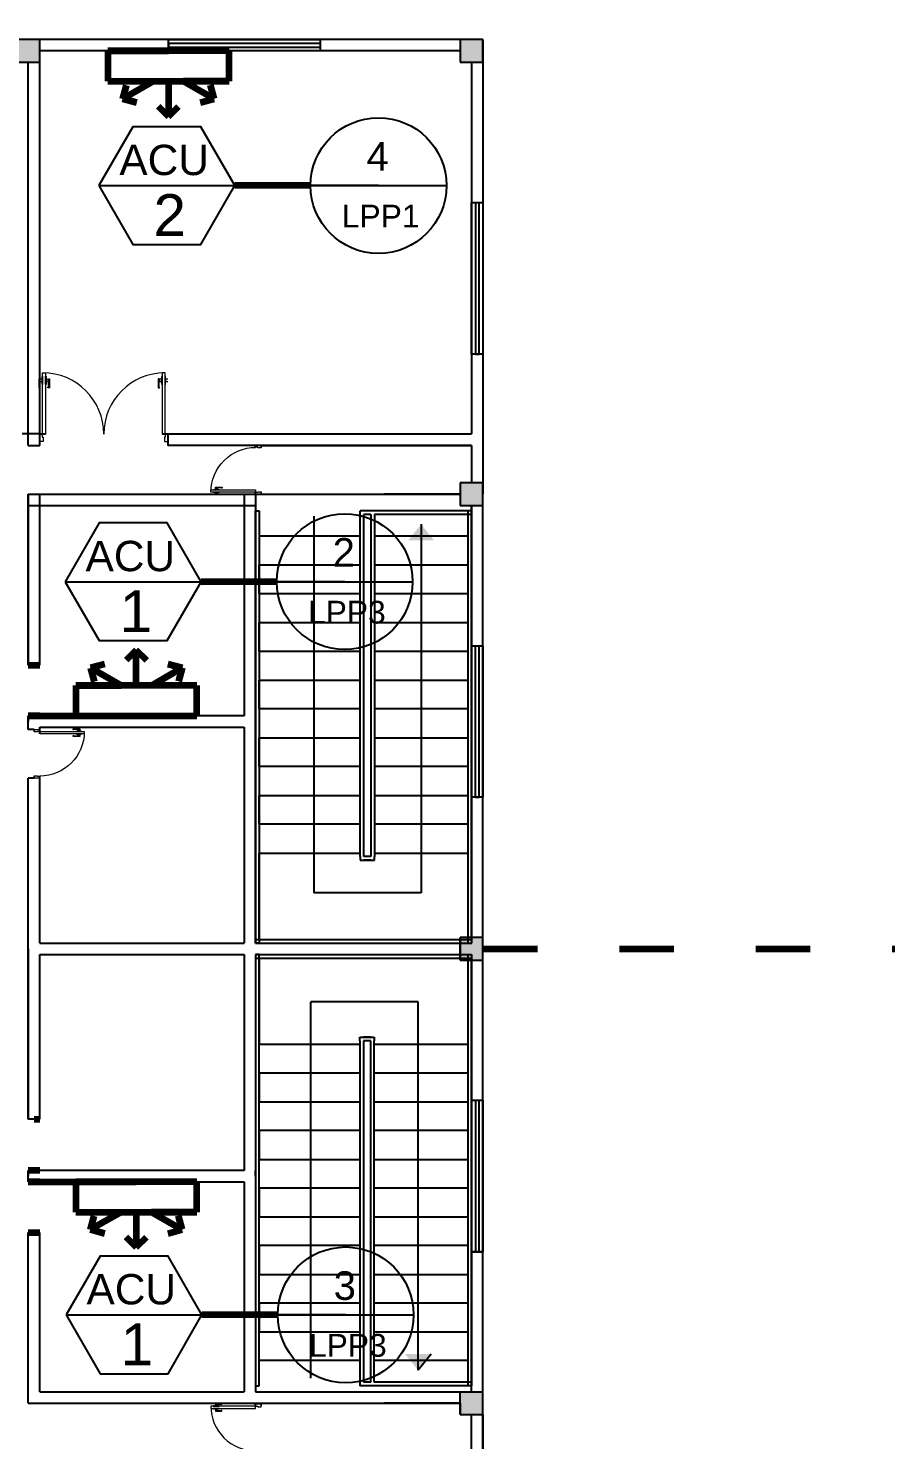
# Model space of a CAD drawing. Header units: millimetres. Extents: x 3339 to 2017737, y 4955 to 2748989.
# Drawn here: x 1593843 to 1605160, y 1679668 to 1698299 of the extents above; entities that cross this region are included whole.
import ezdxf

# ---------------------------------------------------------------- set-up
doc = ezdxf.new("R2010")
doc.units = ezdxf.units.MM
doc.header["$LTSCALE"] = 30
doc.linetypes.add('ACAD_ISO03W100', pattern=[30, 12, -18])
for name, color, linetype, lineweight in [('A-DETL-GENF', 92, 'Continuous', 13), ('A-DOOR', 31, 'Continuous', 13), ('T-WAL', 4, 'Continuous', 5)]:
    doc.layers.add(name, color=color, linetype=linetype, lineweight=lineweight)
doc.styles.get("Standard").update_dxf_attribs({"font": 'arial.ttf'})

# ---------------------------------------------------------------- blocks, each defined once
blk = doc.blocks.new('D4')
at = {"layer": 'A-DETL-GENF'}
for p, q in [((-1072, -29), (-1072, -112)), ((-1052, -29), (-1072, -29)), ((-1060, -41), (-1072, -30)), ((-1072, -112), (-1060, -112)), ((-1059, -112), (-1072, -112)), ((-1072, -112), (-1072, -150)), ((-1072, -150), (-1059, -150)), ((-1060, -112), (-1060, -41)), ((-1060, -41), (-1052, -41)), ((-1059, -150), (-1059, -112)), ((-1059, -115), (-1059, -147)), ((-1027, -115), (-1059, -115)), ((-1059, -147), (-1027, -147)), ((-1052, -41), (-1052, -29)), ((-1021, -74), (-1027, -80)), ((-1027, -80), (-1027, -182)), ((-1027, -147), (-1027, -115)), ((-1027, -182), (-1021, -188)), ((-1021, -188), (-1021, -74)), ((-974, -80), (-981, -74)), ((-981, -74), (-981, -188)), ((-981, -188), (-974, -182)), ((-974, -182), (-974, -80)), ((-943, -115), (-974, -115)), ((-974, -115), (-974, -147)), ((-974, -147), (-943, -147)), ((-930, -29), (-949, -29)), ((-949, -29), (-949, -41)), ((-949, -41), (-941, -41)), ((-943, -112), (-943, -150)), ((-930, -112), (-943, -112)), ((-943, -147), (-943, -115)), ((-943, -150), (-930, -150)), ((-941, -41), (-930, -30)), ((-941, -41), (-941, -112)), ((-941, -112), (-930, -112)), ((-930, -112), (-930, -29)), ((-930, -150), (-930, -112))]:
    blk.add_line(p, q, dxfattribs=at)
at = {"layer": 'A-DOOR', "lineweight": 18}
for p, q in [((-1059, 683), (-1024, 683)), ((-1014, 683), (-1059, 683)), ((-1059, 683), (-1059, 583)), ((-1059, 583), (-1024, 583)), ((-1024, 583), (-1024, 626)), ((-1024, 626), (-1014, 626)), ((-981, 583), (-1021, 583)), ((-1021, 583), (-1021, -231)), ((-1014, 626), (-1014, 683)), ((-981, -231), (-981, 583)), ((-169, 683), (-214, 683)), ((-214, 683), (-214, 626)), ((-214, 626), (-204, 626)), ((-204, 683), (-169, 683)), ((-204, 626), (-204, 583)), ((-204, 583), (-169, 583)), ((-169, 583), (-169, 683)), ((-1021, -231), (-981, -231))]:
    blk.add_line(p, q, dxfattribs=at)
at = {"layer": 'A-DOOR'}
blk.add_arc((-1021, 583), 814, 270, 0, dxfattribs=at)

msp = doc.modelspace()

# ---------------------------------------------------------------- hatches: boundary and pattern name
at = {"true_color": 0xf8d731}
h = msp.add_hatch(color=40, dxfattribs=at)
h.dxf.hatch_style = 1
h.paths.add_polyline_path([(1588144.084, 1698298.947), (1587844.084, 1698298.947), (1587844.084, 1698148.947), (1587844.084, 1697998.947), (1588144.084, 1697998.947)])
h.paths.add_polyline_path([(1593994.084, 1698148.947), (1593844.084, 1698148.947), (1593694.084, 1698148.947), (1593694.084, 1697998.947), (1593694.084, 1697848.947), (1593994.084, 1697848.947)])
h.paths.add_polyline_path([(1599844.084, 1698148.947), (1599694.084, 1698148.947), (1599544.084, 1698148.947), (1599544.084, 1697998.947), (1599544.084, 1697848.947), (1599844.084, 1697848.947)])
h = msp.add_hatch(color=40, dxfattribs=at)
h.dxf.hatch_style = 1
h.paths.add_polyline_path([(1588144.084, 1692298.947), (1587844.084, 1692298.947), (1587844.084, 1692148.947), (1587844.084, 1691998.947), (1588144.084, 1691998.947)])
h.paths.add_polyline_path([(1588144.084, 1686298.947), (1587844.084, 1686298.947), (1587844.084, 1686148.947), (1587844.084, 1685998.947), (1588144.084, 1685998.947)])
h.paths.add_polyline_path([(1588144.084, 1680298.947), (1587844.084, 1680298.947), (1587844.084, 1680148.947), (1587844.084, 1679998.947), (1588144.084, 1679998.947)])
h.paths.add_polyline_path([(1588143.31, 1674219.524), (1588144.084, 1674298.947), (1587844.084, 1674298.947), (1587844.084, 1674148.947), (1587844.084, 1673998.947), (1588144.084, 1673998.947), (1588144.084, 1674147.183), (1588143.31, 1674147.183)])
h.paths.add_polyline_path([(1593994.084, 1674448.947), (1593694.084, 1674448.947), (1593694.084, 1674148.947), (1593994.084, 1674148.947)])
h.paths.add_polyline_path([(1599844.084, 1674448.947), (1599544.084, 1674448.947), (1599544.084, 1674148.947), (1599844.084, 1674148.947)])
h.paths.add_polyline_path([(1599841.875, 1686299.241), (1599541.875, 1686299.241), (1599541.875, 1685999.241), (1599841.875, 1685999.241)])
h.paths.add_polyline_path([(1599841.875, 1692299.241), (1599541.875, 1692299.241), (1599541.875, 1692149.241), (1599541.875, 1691999.241), (1599841.875, 1691999.241)])
h.paths.add_polyline_path([(1588144.084, 1668298.947), (1587844.084, 1668298.947), (1587844.084, 1668148.947), (1587844.084, 1667998.947), (1588144.084, 1667998.947)])
at = {"true_color": 0xcd2027}
h = msp.add_hatch(color=242, dxfattribs=at)
h.dxf.hatch_style = 1
h.paths.add_polyline_path([(1599028.341, 1691703.107), (1599028.341, 1691751.678), (1599198.341, 1691537.964), (1599028.341, 1691537.964)])
h.paths.add_polyline_path([(1599028.341, 1691751.678), (1599028.341, 1691703.107), (1599028.341, 1691537.964), (1598858.341, 1691537.964)])
h = msp.add_hatch(color=242, dxfattribs=at)
h.dxf.hatch_style = 1
h.paths.add_polyline_path([(1598988.341, 1680633.298), (1598988.341, 1680584.727), (1599158.341, 1680798.441), (1598988.341, 1680798.441)])
h.paths.add_polyline_path([(1598988.341, 1680584.727), (1598988.341, 1680633.298), (1598988.341, 1680798.441), (1598818.341, 1680798.441)])
at = {"true_color": 0xf8d731}
h = msp.add_hatch(color=40, dxfattribs=at)
h.dxf.hatch_style = 1
h.paths.add_polyline_path([(1599841.875, 1680298.947), (1599541.875, 1680298.947), (1599541.875, 1680148.947), (1599541.875, 1679999.241), (1599841.875, 1679999.241)])

# ---------------------------------------------------------------- linework, layer by layer
for p, q in [((1599844.084, 1698148.947), (1590844.084, 1698148.947)), ((1593994.084, 1698148.947), (1593694.084, 1698148.947)), ((1593994.084, 1698148.947), (1593844.084, 1698148.947)), ((1593994.084, 1697848.947), (1593994.084, 1698148.947)), ((1593994.084, 1697998.947), (1593994.084, 1698148.947)), ((1599544.084, 1698148.947), (1597694.084, 1698148.947)), ((1597694.084, 1698148.947), (1597694.084, 1697998.947)), ((1599544.084, 1698148.947), (1599544.084, 1697848.947)), ((1599844.084, 1698148.947), (1599544.084, 1698148.947)), ((1599544.084, 1698148.947), (1599544.084, 1697998.947)), ((1599844.084, 1698148.947), (1599694.084, 1698148.947)), ((1599844.084, 1698148.947), (1599844.084, 1692148.947)), ((1599844.084, 1697848.947), (1599844.084, 1698148.947)), ((1599844.084, 1697998.947), (1599844.084, 1698148.947)), ((1593694.084, 1697848.947), (1593994.084, 1697848.947)), ((1593844.084, 1692793.323), (1593844.084, 1697848.947)), ((1599544.084, 1697998.947), (1593994.084, 1697998.947)), ((1593994.084, 1692793.32), (1593994.084, 1697998.947)), ((1599544.084, 1697848.947), (1599844.084, 1697848.947)), ((1599694.084, 1697848.947), (1599694.084, 1692943.32)), ((1599694.084, 1697848.947), (1599694.084, 1695998.947)), ((1594775.829, 1696221.97), (1596569.419, 1696221.97)), ((1598465.689, 1696221.97), (1597565.689, 1696221.97)), ((1597565.689, 1696221.97), (1599365.689, 1696221.97)), ((1598465.689, 1696221.97), (1598465.689, 1696221.97)), ((1599694.084, 1695998.947), (1599844.084, 1695998.947)), ((1593994.084, 1692943.32), (1593763.94, 1692943.32)), ((1593993.651, 1692942.862), (1593993.651, 1692843.555)), ((1593994.084, 1692793.32), (1593994.084, 1692943.32)), ((1593994.084, 1692943.32), (1594071.11, 1692943.32)), ((1594031.388, 1692944.423), (1594071.11, 1692944.423)), ((1594839.742, 1692944.423), (1594839.745, 1692944.423)), ((1595608.376, 1692944.423), (1595648.099, 1692944.423)), ((1595608.376, 1692943.32), (1599694.084, 1692943.32)), ((1595685.835, 1692942.862), (1595685.835, 1692843.555)), ((1595685.835, 1692843.555), (1595685.835, 1692793.32)), ((1593844.084, 1692793.323), (1593994.084, 1692793.32)), ((1599694.084, 1692793.32), (1595685.835, 1692793.32)), ((1596844.084, 1692768.001), (1596844.084, 1692793.32)), ((1596915.994, 1692793.32), (1599694.084, 1692793.32)), ((1599694.084, 1692793.32), (1599694.084, 1692299.241)), ((1599694.084, 1692793.32), (1599694.084, 1692299.241)), ((1599841.875, 1692299.241), (1599541.875, 1692299.241)), ((1599541.875, 1692299.241), (1599541.875, 1692149.241)), ((1599841.875, 1691999.241), (1599841.875, 1692299.241)), ((1593844.084, 1692148.947), (1599541.875, 1692148.947)), ((1593844.084, 1689892.665), (1593844.084, 1692148.947)), ((1593844.084, 1692148.947), (1596844.084, 1692148.947)), ((1593844.084, 1692148.947), (1593844.084, 1689892.665)), ((1593994.084, 1689892.665), (1593994.084, 1692148.947)), ((1596694.084, 1692148.947), (1596694.084, 1689223.947)), ((1596844.084, 1692148.947), (1596844.084, 1692174.808)), ((1596844.084, 1692148.947), (1596844.084, 1686223.947)), ((1599541.875, 1692149.241), (1598541.875, 1692149.241)), ((1598541.875, 1692149.241), (1599541.875, 1692149.241)), ((1599541.875, 1692149.241), (1599541.875, 1691999.241)), ((1599841.875, 1692149.241), (1599844.084, 1692149.241)), ((1599844.084, 1692149.241), (1599841.875, 1692149.241)), ((1599841.875, 1692148.947), (1599844.084, 1692148.947)), ((1599844.084, 1674148.947), (1599844.084, 1692148.947)), ((1593844.084, 1691998.947), (1596844.084, 1691998.947)), ((1599541.875, 1691999.241), (1599841.875, 1691999.241)), ((1599691.875, 1686299.241), (1599691.875, 1691999.241)), ((1599691.875, 1691999.241), (1599691.875, 1690149.241)), ((1599694.084, 1686299.241), (1599694.084, 1691999.241)), ((1594329.465, 1690993.919), (1596123.055, 1690993.919)), ((1598019.325, 1690993.919), (1597119.325, 1690993.919)), ((1597119.325, 1690993.919), (1598919.325, 1690993.919)), ((1598019.325, 1690993.919), (1598019.325, 1690993.919)), ((1599691.875, 1690149.241), (1599841.875, 1690149.241)), ((1593920.226, 1689892.665), (1593844.084, 1689892.665)), ((1593844.084, 1689043.353), (1593844.084, 1689223.947)), ((1593844.084, 1689223.947), (1593844.084, 1689148.947)), ((1596694.084, 1689223.947), (1593994.084, 1689223.947)), ((1593921.743, 1689043.353), (1593844.084, 1689043.353)), ((1593994.084, 1688986.928), (1593994.084, 1689073.947)), ((1593994.084, 1689073.947), (1596694.084, 1689073.947)), ((1596694.084, 1689073.947), (1596694.084, 1686223.947)), ((1593844.084, 1683898.944), (1593844.084, 1688399.522)), ((1593921.743, 1688399.522), (1593844.084, 1688399.522)), ((1593994.084, 1686223.947), (1593994.084, 1688427.012)), ((1599541.875, 1686149.241), (1599541.875, 1686299.241)), ((1599841.875, 1686299.241), (1599541.875, 1686299.241)), ((1599541.875, 1686299.241), (1599541.875, 1685999.241)), ((1599541.875, 1685999.241), (1599541.875, 1686299.241)), ((1599841.875, 1685999.241), (1599841.875, 1686299.241)), ((1593844.084, 1686148.947), (1593844.084, 1683898.944)), ((1593994.084, 1686223.947), (1596694.084, 1686223.947)), ((1596844.084, 1686223.947), (1599541.875, 1686223.947)), ((1599541.875, 1686149.241), (1599541.875, 1685999.241)), ((1599841.875, 1686149.241), (1599844.084, 1686149.241)), ((1599844.084, 1686149.241), (1599841.875, 1686149.241)), ((1599841.875, 1686148.947), (1599844.084, 1686148.947)), ((1593994.084, 1686073.947), (1596694.084, 1686073.947)), ((1593994.084, 1683898.944), (1593994.084, 1686073.947)), ((1596694.084, 1686073.947), (1596694.084, 1683223.947)), ((1596844.084, 1686073.947), (1599541.875, 1686073.947)), ((1596844.084, 1686073.947), (1596844.084, 1680298.947)), ((1599541.875, 1685999.241), (1599841.875, 1685999.241)), ((1599691.875, 1680298.947), (1599691.875, 1685999.241)), ((1599694.084, 1680298.947), (1599694.084, 1685999.241)), ((1593921.518, 1683898.944), (1593844.084, 1683898.944)), ((1593844.084, 1683074.199), (1593844.084, 1683223.947)), ((1593844.084, 1683223.947), (1593844.084, 1683148.947)), ((1596694.084, 1683223.947), (1593994.084, 1683223.947)), ((1596844.084, 1683148.947), (1596844.084, 1683223.947)), ((1593994.084, 1683074.199), (1596694.084, 1683074.199)), ((1596694.084, 1683074.199), (1596694.084, 1680298.947)), ((1593844.084, 1680148.947), (1593844.084, 1682405.8)), ((1593923.034, 1682405.8), (1593844.084, 1682405.8)), ((1593994.084, 1680298.947), (1593994.084, 1682405.8)), ((1599694.084, 1680299.241), (1599694.084, 1682149.241)), ((1599694.084, 1682149.241), (1599844.084, 1682149.241)), ((1594342.264, 1681316.212), (1596135.854, 1681316.212)), ((1598032.124, 1681316.212), (1597132.124, 1681316.212)), ((1597132.124, 1681316.212), (1598932.124, 1681316.212)), ((1598032.124, 1681316.212), (1598032.124, 1681316.212)), ((1593844.084, 1680148.947), (1599541.875, 1680148.947)), ((1593994.084, 1680298.947), (1596694.084, 1680298.947)), ((1596844.084, 1680298.947), (1599844.084, 1680298.947)), ((1596844.084, 1680111.86), (1596844.084, 1680148.947)), ((1599541.875, 1680149.241), (1598541.875, 1680149.241)), ((1598541.875, 1680149.241), (1599541.875, 1680149.241)), ((1599541.875, 1680298.947), (1599541.875, 1680299.241)), ((1599541.875, 1680299.241), (1599541.875, 1680298.947)), ((1599541.875, 1680298.947), (1599541.875, 1680299.241)), ((1599541.875, 1680148.947), (1599541.875, 1680298.947)), ((1599541.875, 1680149.241), (1599541.875, 1679999.241)), ((1599541.875, 1680149.241), (1599541.875, 1679999.241)), ((1599541.875, 1679999.241), (1599541.875, 1680149.241)), ((1599694.084, 1680299.241), (1599691.875, 1680299.241)), ((1599841.875, 1679999.241), (1599841.875, 1680299.241)), ((1599841.875, 1680149.241), (1599844.084, 1680149.241)), ((1599844.084, 1680149.241), (1599841.875, 1680149.241)), ((1599841.875, 1680148.947), (1599844.084, 1680148.947)), ((1599541.875, 1679999.241), (1599841.875, 1679999.241)), ((1599694.084, 1674448.947), (1599694.084, 1679999.241)), ((1599841.875, 1679999.241), (1599841.875, 1678149.241))]:
    msp.add_line(p, q)
at = {"color": 9, "true_color": 0xafd9aa}
for p, q in [((1595694.084, 1697998.947), (1595694.084, 1698148.947)), ((1595694.084, 1698148.947), (1597694.084, 1698148.947)), ((1597694.084, 1698098.947), (1595694.084, 1698098.947)), ((1595694.084, 1698098.947), (1595694.084, 1698048.947)), ((1595694.084, 1698048.947), (1597694.084, 1698048.947)), ((1597694.084, 1698148.947), (1597694.084, 1697998.947)), ((1597694.084, 1698148.947), (1597694.084, 1698098.947)), ((1596694.084, 1697998.947), (1595694.084, 1697998.947)), ((1597694.084, 1697998.947), (1596694.084, 1697998.947)), ((1599694.084, 1695998.947), (1599844.084, 1695998.947)), ((1599694.084, 1693998.947), (1599694.084, 1695998.947)), ((1599694.084, 1695998.947), (1599744.084, 1695998.947)), ((1599744.084, 1695998.947), (1599744.084, 1693998.947)), ((1599794.084, 1693998.947), (1599794.084, 1695998.947)), ((1599844.084, 1695998.947), (1599844.084, 1694998.947)), ((1599844.084, 1694998.947), (1599844.084, 1693998.947)), ((1599844.084, 1693998.947), (1599694.084, 1693998.947)), ((1599744.084, 1693998.947), (1599794.084, 1693998.947)), ((1599691.875, 1690149.241), (1599841.875, 1690149.241)), ((1599691.875, 1688149.241), (1599691.875, 1690149.241)), ((1599691.875, 1690149.241), (1599741.875, 1690149.241)), ((1599741.875, 1690149.241), (1599741.875, 1688149.241)), ((1599791.875, 1688149.241), (1599791.875, 1690149.241)), ((1599841.875, 1690149.241), (1599841.875, 1689149.241)), ((1599841.875, 1689149.241), (1599841.875, 1688149.241)), ((1599841.875, 1688149.241), (1599691.875, 1688149.241)), ((1599741.875, 1688149.241), (1599791.875, 1688149.241)), ((1599694.084, 1684149.241), (1599844.084, 1684149.241)), ((1599694.084, 1682149.241), (1599694.084, 1684149.241)), ((1599694.084, 1684149.241), (1599744.084, 1684149.241)), ((1599744.084, 1684149.241), (1599744.084, 1682149.241)), ((1599794.084, 1682149.241), (1599794.084, 1684149.241)), ((1599844.084, 1684149.241), (1599844.084, 1683149.241)), ((1599844.084, 1683149.241), (1599844.084, 1682149.241)), ((1599844.084, 1682149.241), (1599694.084, 1682149.241)), ((1599744.084, 1682149.241), (1599794.084, 1682149.241))]:
    msp.add_line(p, q, dxfattribs=at)
at = {"lineweight": 211, "ltscale": 5}
for p, q in [((1594894.084, 1697998.947), (1594894.084, 1697598.947)), ((1596494.084, 1697998.947), (1594894.084, 1697998.947)), ((1594894.084, 1697998.947), (1595694.084, 1697998.947)), ((1596494.084, 1697598.947), (1596494.084, 1697998.947)), ((1594894.084, 1697598.947), (1596494.084, 1697598.947)), ((1594894.084, 1697598.947), (1595694.084, 1697598.947)), ((1595090.59, 1697365.989), (1595139.314, 1697547.833)), ((1595494.084, 1697598.947), (1595205.874, 1697432.549)), ((1595694.084, 1697598.947), (1595694.084, 1697266.151)), ((1595894.084, 1697598.947), (1596182.294, 1697432.549)), ((1596494.084, 1697598.947), (1595894.084, 1697598.947)), ((1596297.578, 1697365.989), (1596248.853, 1697547.833)), ((1595205.874, 1697432.549), (1595090.59, 1697365.989)), ((1595090.59, 1697365.989), (1595272.433, 1697317.265)), ((1595272.433, 1697317.265), (1595090.59, 1697365.989)), ((1596115.734, 1697317.265), (1596297.578, 1697365.989)), ((1596182.294, 1697432.549), (1596297.578, 1697365.989)), ((1595694.084, 1697133.032), (1595560.965, 1697266.151)), ((1595560.965, 1697266.151), (1595694.084, 1697133.032)), ((1595694.084, 1697266.151), (1595694.084, 1697133.032)), ((1595694.084, 1697133.032), (1595827.202, 1697266.151)), ((1597569.419, 1696221.97), (1596569.419, 1696221.97)), ((1597123.055, 1690993.919), (1596123.055, 1690993.919)), ((1595269.084, 1690089.862), (1595135.965, 1689956.743)), ((1595269.084, 1689956.743), (1595269.084, 1690089.862)), ((1595269.084, 1690089.862), (1595402.202, 1689956.743)), ((1595402.202, 1689956.743), (1595269.084, 1690089.862)), ((1593844.084, 1689892.665), (1593994.084, 1689892.665)), ((1594847.433, 1689905.629), (1594665.59, 1689856.904)), ((1594780.874, 1689790.345), (1594665.59, 1689856.904)), ((1594665.59, 1689856.904), (1594714.314, 1689675.061)), ((1595269.084, 1689623.947), (1595269.084, 1689956.743)), ((1595872.578, 1689856.904), (1595690.734, 1689905.629)), ((1595690.734, 1689905.629), (1595872.578, 1689856.904)), ((1595757.294, 1689790.345), (1595872.578, 1689856.904)), ((1595872.578, 1689856.904), (1595823.853, 1689675.061)), ((1595069.084, 1689623.947), (1594780.874, 1689790.345)), ((1595469.084, 1689623.947), (1595757.294, 1689790.345)), ((1596069.084, 1689623.947), (1594469.084, 1689623.947)), ((1594469.084, 1689623.947), (1594469.084, 1689223.947)), ((1594469.084, 1689623.947), (1595069.084, 1689623.947)), ((1596069.084, 1689623.947), (1595269.084, 1689623.947)), ((1596069.084, 1689223.947), (1596069.084, 1689623.947)), ((1593994.084, 1689223.947), (1593844.084, 1689223.947)), ((1593844.084, 1689223.947), (1595269.084, 1689223.947)), ((1594469.084, 1689223.947), (1596069.084, 1689223.947)), ((1594469.084, 1689223.947), (1595269.084, 1689223.947)), ((1593921.518, 1683898.944), (1593994.084, 1683898.944)), ((1593994.084, 1683223.947), (1593844.084, 1683223.947)), ((1593994.084, 1683074.199), (1593844.084, 1683074.199)), ((1593844.084, 1683074.199), (1595269.084, 1683074.199)), ((1594469.084, 1683074.199), (1594469.084, 1682674.199)), ((1596069.084, 1683074.199), (1594469.084, 1683074.199)), ((1594469.084, 1683074.199), (1595269.084, 1683074.199)), ((1596069.084, 1682674.199), (1596069.084, 1683074.199)), ((1594469.084, 1682674.199), (1596069.084, 1682674.199)), ((1594469.084, 1682674.199), (1595269.084, 1682674.199)), ((1594665.59, 1682441.242), (1594714.314, 1682623.085)), ((1595069.084, 1682674.199), (1594780.874, 1682507.801)), ((1595269.084, 1682674.199), (1595269.084, 1682341.403)), ((1595469.084, 1682674.199), (1595757.294, 1682507.801)), ((1596069.084, 1682674.199), (1595469.084, 1682674.199)), ((1595872.578, 1682441.242), (1595823.853, 1682623.085)), ((1593844.084, 1682405.8), (1593994.084, 1682405.8)), ((1594780.874, 1682507.801), (1594665.59, 1682441.242)), ((1594665.59, 1682441.242), (1594847.433, 1682392.517)), ((1594847.433, 1682392.517), (1594665.59, 1682441.242)), ((1595690.734, 1682392.517), (1595872.578, 1682441.242)), ((1595757.294, 1682507.801), (1595872.578, 1682441.242)), ((1595269.084, 1682208.284), (1595135.965, 1682341.403)), ((1595135.965, 1682341.403), (1595269.084, 1682208.284)), ((1595269.084, 1682341.403), (1595269.084, 1682208.284)), ((1595269.084, 1682208.284), (1595402.202, 1682341.403)), ((1597135.854, 1681316.212), (1596135.854, 1681316.212))]:
    msp.add_line(p, q, dxfattribs=at)
at = {"color": 242, "true_color": 0xcd2027}
for p, q in [((1596844.084, 1686223.947), (1596844.084, 1691928.076)), ((1596844.084, 1691928.076), (1596891.618, 1691928.076)), ((1596844.084, 1686223.947), (1596844.084, 1691928.076)), ((1596891.618, 1691928.076), (1596891.618, 1686223.947)), ((1599696.148, 1691928.076), (1598222.581, 1691928.076)), ((1598222.581, 1687364.773), (1598222.581, 1691928.076)), ((1599648.614, 1686223.947), (1599648.614, 1691928.076)), ((1599696.148, 1686223.947), (1599696.148, 1691928.076)), ((1597612.521, 1691857.528), (1597612.521, 1686968.475)), ((1598365.185, 1691880.541), (1598270.116, 1691880.541)), ((1598270.116, 1687364.773), (1598270.116, 1691880.541)), ((1598365.185, 1691880.541), (1598365.185, 1687364.773)), ((1599696.148, 1691880.541), (1598412.719, 1691880.541)), ((1598412.719, 1691880.541), (1598412.719, 1687364.773)), ((1599028.341, 1691751.678), (1599028.341, 1686888.876)), ((1598222.581, 1691595.335), (1596891.618, 1691595.335)), ((1599648.614, 1691595.335), (1598412.719, 1691595.335)), ((1599648.614, 1691215.06), (1599648.614, 1691595.335)), ((1596891.618, 1690834.784), (1596891.618, 1691215.06)), ((1596891.618, 1691215.06), (1598222.581, 1691215.06)), ((1598412.719, 1691215.06), (1599648.614, 1691215.06)), ((1598222.581, 1690834.784), (1596891.618, 1690834.784)), ((1599648.614, 1690834.784), (1598412.719, 1690834.784)), ((1599648.614, 1690454.509), (1599648.614, 1690834.784)), ((1596891.618, 1690074.234), (1596891.618, 1690454.509)), ((1596891.618, 1690454.509), (1598222.581, 1690454.509)), ((1598412.719, 1690454.509), (1599648.614, 1690454.509)), ((1598222.581, 1690074.234), (1596891.618, 1690074.234)), ((1599648.614, 1690074.234), (1598412.719, 1690074.234)), ((1599648.614, 1689693.959), (1599648.614, 1690074.234)), ((1596891.618, 1689313.683), (1596891.618, 1689693.959)), ((1596891.618, 1689693.959), (1598222.581, 1689693.959)), ((1598412.719, 1689693.959), (1599648.614, 1689693.959)), ((1598222.581, 1689313.683), (1596891.618, 1689313.683)), ((1599648.614, 1689313.683), (1598412.719, 1689313.683)), ((1599648.614, 1688933.408), (1599648.614, 1689313.683)), ((1596891.618, 1688553.133), (1596891.618, 1688933.408)), ((1596891.618, 1688933.408), (1598222.581, 1688933.408)), ((1598412.719, 1688933.408), (1599648.614, 1688933.408)), ((1598222.581, 1688553.133), (1596891.618, 1688553.133)), ((1599648.614, 1688553.133), (1598412.719, 1688553.133)), ((1599648.614, 1688172.857), (1599648.614, 1688553.133)), ((1596891.618, 1687792.582), (1596891.618, 1688172.857)), ((1596891.618, 1688172.857), (1598222.581, 1688172.857)), ((1598412.719, 1688172.857), (1599648.614, 1688172.857)), ((1598222.581, 1687792.582), (1596891.618, 1687792.582)), ((1599648.614, 1687792.582), (1598412.719, 1687792.582)), ((1599648.614, 1687412.307), (1599648.614, 1687792.582)), ((1596891.618, 1686271.481), (1596891.618, 1687412.307)), ((1596891.618, 1687412.307), (1598222.581, 1687412.307)), ((1598222.581, 1687364.773), (1598222.581, 1687317.238)), ((1598222.581, 1687317.238), (1598270.116, 1687317.238)), ((1598365.185, 1687364.773), (1598270.116, 1687364.773)), ((1598365.185, 1687317.238), (1598270.116, 1687317.238)), ((1598270.116, 1687317.238), (1598365.185, 1687317.238)), ((1598365.185, 1687317.238), (1598412.719, 1687317.238)), ((1598412.719, 1687412.307), (1599648.614, 1687412.307)), ((1598412.719, 1687317.238), (1598412.719, 1687364.773)), ((1597612.521, 1686968.475), (1597612.521, 1686888.876)), ((1599028.341, 1686888.876), (1597612.521, 1686888.876)), ((1596844.084, 1686271.481), (1599696.148, 1686271.481)), ((1596891.618, 1686223.947), (1596844.084, 1686223.947)), ((1596844.084, 1686223.947), (1599696.148, 1686223.947)), ((1596844.084, 1686073.947), (1596844.084, 1680380.09)), ((1596891.532, 1686073.947), (1596844.084, 1686073.947)), ((1596844.084, 1686073.947), (1596844.084, 1680380.09)), ((1596844.084, 1686073.947), (1599691.012, 1686073.947)), ((1596844.084, 1686026.498), (1599691.012, 1686026.498)), ((1596891.532, 1680380.09), (1596891.532, 1686073.947)), ((1596891.532, 1686026.498), (1596891.532, 1684887.727)), ((1599643.563, 1686073.947), (1599643.563, 1680380.09)), ((1599691.012, 1686073.947), (1599691.012, 1680380.09)), ((1598988.341, 1685447.528), (1597572.521, 1685447.528)), ((1597572.521, 1685367.93), (1597572.521, 1685447.528)), ((1597572.521, 1680478.876), (1597572.521, 1685367.93)), ((1598988.341, 1680584.727), (1598988.341, 1685447.528)), ((1596891.532, 1684887.727), (1598220.099, 1684887.727)), ((1598220.099, 1684935.176), (1598220.099, 1684982.624)), ((1598220.099, 1684982.624), (1598267.548, 1684982.624)), ((1598220.099, 1684935.176), (1598220.099, 1680380.09)), ((1598362.445, 1684982.624), (1598267.548, 1684982.624)), ((1598267.548, 1684982.624), (1598362.445, 1684982.624)), ((1598362.445, 1684935.176), (1598267.548, 1684935.176)), ((1598267.548, 1684935.176), (1598267.548, 1680427.539)), ((1598362.445, 1684982.624), (1598409.894, 1684982.624)), ((1598362.445, 1680427.539), (1598362.445, 1684935.176)), ((1598409.894, 1684982.624), (1598409.894, 1684935.176)), ((1598409.894, 1680427.539), (1598409.894, 1684935.176)), ((1598409.894, 1684887.727), (1599643.563, 1684887.727)), ((1599643.563, 1684887.727), (1599643.563, 1684508.136)), ((1598220.099, 1684508.136), (1596891.532, 1684508.136)), ((1596891.532, 1684508.136), (1596891.532, 1684128.546)), ((1599643.563, 1684508.136), (1598409.894, 1684508.136)), ((1596891.532, 1684128.546), (1598220.099, 1684128.546)), ((1598409.894, 1684128.546), (1599643.563, 1684128.546)), ((1599643.563, 1684128.546), (1599643.563, 1683748.955)), ((1598220.099, 1683748.955), (1596891.532, 1683748.955)), ((1596891.532, 1683748.955), (1596891.532, 1683369.365)), ((1599643.563, 1683748.955), (1598409.894, 1683748.955)), ((1596891.532, 1683369.365), (1598220.099, 1683369.365)), ((1598409.894, 1683369.365), (1599643.563, 1683369.365)), ((1599643.563, 1683369.365), (1599643.563, 1682989.775)), ((1598220.099, 1682989.775), (1596891.532, 1682989.775)), ((1596891.532, 1682989.775), (1596891.532, 1682610.184)), ((1599643.563, 1682989.775), (1598409.894, 1682989.775)), ((1596891.532, 1682610.184), (1598220.099, 1682610.184)), ((1598409.894, 1682610.184), (1599643.563, 1682610.184)), ((1599643.563, 1682610.184), (1599643.563, 1682230.594)), ((1598220.099, 1682230.594), (1596891.532, 1682230.594)), ((1596891.532, 1682230.594), (1596891.532, 1681851.003)), ((1599643.563, 1682230.594), (1598409.894, 1682230.594)), ((1596891.532, 1681851.003), (1598220.099, 1681851.003)), ((1598409.894, 1681851.003), (1599643.563, 1681851.003)), ((1599643.563, 1681851.003), (1599643.563, 1681471.413)), ((1598220.099, 1681471.413), (1596891.532, 1681471.413)), ((1596891.532, 1681471.413), (1596891.532, 1681091.823)), ((1599643.563, 1681471.413), (1598409.894, 1681471.413)), ((1596891.532, 1681091.823), (1598220.099, 1681091.823)), ((1598409.894, 1681091.823), (1599643.563, 1681091.823)), ((1599643.563, 1681091.823), (1599643.563, 1680712.232)), ((1598220.099, 1680712.232), (1596891.532, 1680712.232)), ((1599643.563, 1680712.232), (1598409.894, 1680712.232)), ((1599158.341, 1680798.441), (1598988.341, 1680584.727)), ((1596844.084, 1680380.09), (1596891.532, 1680380.09)), ((1599691.012, 1680380.09), (1598220.099, 1680380.09)), ((1598362.445, 1680427.539), (1598267.548, 1680427.539)), ((1599691.012, 1680427.539), (1598409.894, 1680427.539))]:
    msp.add_line(p, q, dxfattribs=at)
at = {"linetype": 'ACAD_ISO03W100', "lineweight": 200, "ltscale": 2}
msp.add_line((1599844.084, 1686149.241), (1605694.084, 1686149.187), dxfattribs=at)
for points in [[(1594775.829, 1696221.97), (1595224.227, 1695445.323), (1596121.022, 1695445.323), (1596569.419, 1696221.97), (1596121.022, 1696998.617), (1595224.227, 1696998.617)], [(1594329.465, 1690993.919), (1594777.863, 1690217.272), (1595674.657, 1690217.272), (1596123.055, 1690993.919), (1595674.657, 1691770.566), (1594777.863, 1691770.566)], [(1594342.264, 1681316.212), (1594790.662, 1680539.565), (1595687.456, 1680539.565), (1596135.854, 1681316.212), (1595687.456, 1682092.859), (1594790.662, 1682092.859)]]:
    msp.add_lwpolyline(points, close=True)
for centre in [(1598465.689, 1696221.97), (1598019.325, 1690993.919), (1598032.124, 1681316.212)]:
    msp.add_circle(centre, 896.27)
at = {"layer": 'A-DETL-GENF'}
for p, q in [((1593993.552, 1693670.828), (1593980.94, 1693670.828)), ((1593980.94, 1693670.828), (1593980.94, 1693632.993)), ((1593992.308, 1693632.993), (1593980.94, 1693632.993)), ((1593980.94, 1693632.993), (1593980.94, 1693551.157)), ((1593980.94, 1693632.993), (1593993.552, 1693632.993)), ((1593992.308, 1693562.929), (1593980.94, 1693551.561)), ((1593992.308, 1693562.929), (1593992.308, 1693632.993)), ((1593999.968, 1693562.929), (1593992.308, 1693562.929)), ((1593993.552, 1693632.993), (1593993.552, 1693670.828)), ((1594025.082, 1693667.675), (1593993.552, 1693667.675)), ((1593993.552, 1693667.675), (1593993.552, 1693636.146)), ((1593993.552, 1693636.146), (1594025.082, 1693636.146)), ((1593999.968, 1693551.157), (1593999.968, 1693562.929)), ((1594025.082, 1693702.358), (1594031.388, 1693708.664)), ((1594025.082, 1693601.463), (1594025.082, 1693702.358)), ((1594025.082, 1693667.675), (1594025.082, 1693636.146)), ((1594031.388, 1693595.157), (1594025.082, 1693601.463)), ((1594031.388, 1693708.664), (1594031.388, 1693595.157)), ((1594071.11, 1693708.664), (1594077.416, 1693702.358)), ((1594071.11, 1693595.157), (1594071.11, 1693708.664)), ((1594077.416, 1693601.463), (1594071.11, 1693595.157)), ((1594077.416, 1693702.358), (1594077.416, 1693601.463)), ((1594077.416, 1693636.146), (1594077.416, 1693667.675)), ((1594077.416, 1693667.675), (1594108.946, 1693667.675)), ((1594108.946, 1693636.146), (1594077.416, 1693636.146)), ((1594102.53, 1693551.157), (1594102.53, 1693562.929)), ((1594102.53, 1693562.929), (1594110.191, 1693562.929)), ((1594108.946, 1693632.993), (1594108.946, 1693670.828)), ((1594108.946, 1693670.828), (1594121.558, 1693670.828)), ((1594108.946, 1693667.675), (1594108.946, 1693636.146)), ((1594121.558, 1693632.993), (1594108.946, 1693632.993)), ((1594110.191, 1693562.929), (1594110.191, 1693632.993)), ((1594110.191, 1693632.993), (1594121.558, 1693632.993)), ((1594110.191, 1693562.929), (1594121.558, 1693551.561)), ((1594121.558, 1693670.828), (1594121.558, 1693632.993)), ((1594121.558, 1693632.993), (1594121.558, 1693551.157)), ((1595570.54, 1693670.828), (1595557.928, 1693670.828)), ((1595557.928, 1693670.828), (1595557.928, 1693632.993)), ((1595569.296, 1693632.993), (1595557.928, 1693632.993)), ((1595557.928, 1693632.993), (1595557.928, 1693551.157)), ((1595557.928, 1693632.993), (1595570.54, 1693632.993)), ((1595569.296, 1693562.929), (1595557.928, 1693551.561)), ((1595569.296, 1693562.929), (1595569.296, 1693632.993)), ((1595576.956, 1693562.929), (1595569.296, 1693562.929)), ((1595570.54, 1693632.993), (1595570.54, 1693670.828)), ((1595602.07, 1693667.675), (1595570.54, 1693667.675)), ((1595570.54, 1693667.675), (1595570.54, 1693636.146)), ((1595570.54, 1693636.146), (1595602.07, 1693636.146)), ((1595576.956, 1693551.157), (1595576.956, 1693562.929)), ((1595608.376, 1693708.664), (1595602.07, 1693702.358)), ((1595602.07, 1693702.358), (1595602.07, 1693601.463)), ((1595602.07, 1693636.146), (1595602.07, 1693667.675)), ((1595602.07, 1693601.463), (1595608.376, 1693595.157)), ((1595608.376, 1693595.157), (1595608.376, 1693708.664)), ((1595648.099, 1693708.664), (1595648.099, 1693595.157)), ((1595654.405, 1693702.358), (1595648.099, 1693708.664)), ((1595648.099, 1693595.157), (1595654.405, 1693601.463)), ((1595654.405, 1693601.463), (1595654.405, 1693702.358)), ((1595685.934, 1693667.675), (1595654.405, 1693667.675)), ((1595654.405, 1693667.675), (1595654.405, 1693636.146)), ((1595654.405, 1693636.146), (1595685.934, 1693636.146)), ((1593980.94, 1693551.157), (1593999.968, 1693551.157)), ((1594121.558, 1693551.157), (1594102.53, 1693551.157)), ((1595557.928, 1693551.157), (1595576.956, 1693551.157))]:
    msp.add_line(p, q, dxfattribs=at)
at = {"layer": 'A-DOOR', "lineweight": 18}
for p, q in [((1594031.388, 1692942.862), (1594031.388, 1693751.217)), ((1594031.388, 1693751.217), (1594071.11, 1693751.217)), ((1594071.11, 1693751.217), (1594071.11, 1692942.862)), ((1595648.099, 1693751.217), (1595608.376, 1693751.217)), ((1595608.376, 1693751.217), (1595608.376, 1692942.862)), ((1595648.099, 1692942.862), (1595648.099, 1693751.217)), ((1593993.651, 1692942.862), (1594028.409, 1692942.862)), ((1594038.339, 1692843.555), (1593993.651, 1692843.555)), ((1594028.409, 1692942.862), (1594028.409, 1692900.16)), ((1594028.409, 1692900.16), (1594038.339, 1692900.16)), ((1594071.11, 1692942.862), (1594031.388, 1692942.862)), ((1594038.339, 1692900.16), (1594038.339, 1692843.555)), ((1595608.376, 1692942.862), (1595648.099, 1692942.862)), ((1595651.078, 1692900.16), (1595641.147, 1692900.16)), ((1595641.147, 1692900.16), (1595641.147, 1692843.555)), ((1595641.147, 1692843.555), (1595685.835, 1692843.555)), ((1595685.835, 1692942.862), (1595651.078, 1692942.862)), ((1595651.078, 1692942.862), (1595651.078, 1692900.16))]:
    msp.add_line(p, q, dxfattribs=at)
at = {"layer": 'A-DOOR'}
for centre, start, end in [((1594031.388, 1692942.862), 0, 90), ((1595648.099, 1692942.862), 90, 180)]:
    msp.add_arc(centre, 808.355, start, end, dxfattribs=at)
at = {"layer": 'T-WAL', "linetype": 'ByBlock'}
msp.add_line((1594839.346, 1692968.208), (1594840.141, 1692968.208), dxfattribs=at)

# ---------------------------------------------------------------- block references
at = {"layer": 'A-DOOR', "yscale": 0.7234058509916497, "zscale": 0.7234058509916497}
for p, xscale, rotation in [((1596421.859, 1692915.434), -0.7234058509916497, 270), ((1594415.878, 1688277.409), -0.7234058509916497, 90), ((1596420.905, 1679371.234), 0.7234058509916497, 270)]:
    msp.add_blockref('D4', p, dxfattribs=dict(at, xscale=xscale, rotation=rotation))

# ---------------------------------------------------------------- texts
at = {"attachment_point": 1}
for s, width, gutter_width, insert, char_height in [('\\pxt0.39537;ACU', 400.59711, 2002.986, (1595045.632, 1696761.033), 400.59711), ('\\pxqc,t0.39537;4', 377.35925, 1886.796, (1598265.689, 1696797.309), 377.35925), ('2', 551.54222, 2757.711, (1595495.829, 1696108.528), 551.542), ('\\pxqc,t0.39537;LPP1', 377.35925, 1886.796, (1598305.689, 1695969.329), 300), ('\\pxt0.39537;ACU', 400.59711, 2002.986, (1594599.268, 1691532.981), 400.59711), ('\\pxqc,t0.39537;2', 377.35925, 1886.796, (1597819.325, 1691569.258), 377.35925), ('1', 551.54222, 2757.711, (1595049.465, 1690880.477), 551.542), ('\\pxqc,t0.39537;LPP3', 377.35925, 1886.796, (1597859.325, 1690741.278), 300), ('\\pxt0.39537;ACU', 400.59711, 2002.986, (1594612.067, 1681855.274), 400.59711), ('\\pxqc,t0.39537;3', 377.35925, 1886.796, (1597832.124, 1681891.551), 377.35925), ('1', 551.54222, 2757.711, (1595062.264, 1681202.77), 551.542), ('\\pxqc,t0.39537;LPP3', 377.35925, 1886.796, (1597872.124, 1681063.571), 300)]:
    msp.add_mtext_dynamic_manual_height_columns(s, width=width, gutter_width=gutter_width, heights=[0], dxfattribs=dict(at, insert=insert, char_height=char_height))

doc.saveas('drawing.dxf')
